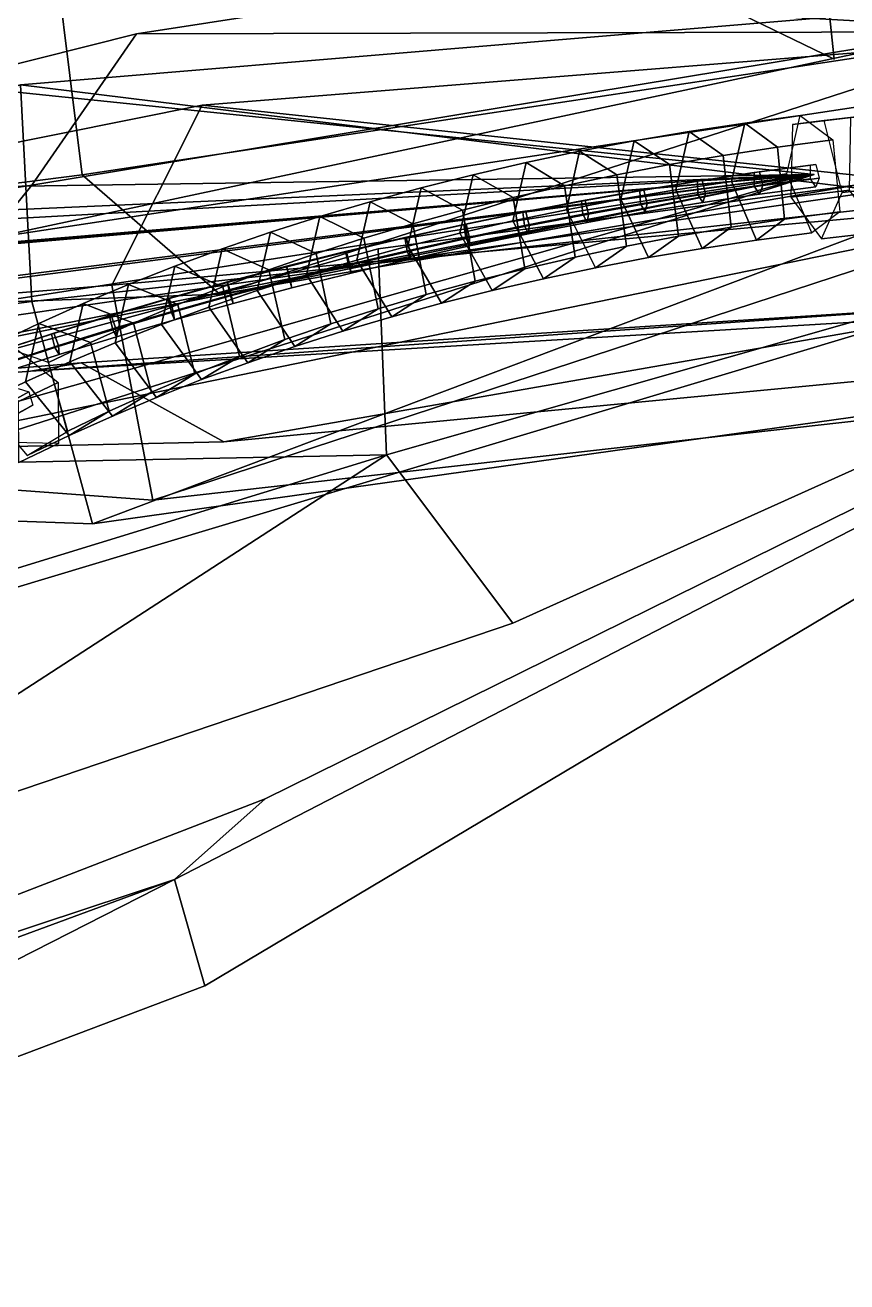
# Model space of a CAD drawing. Header units: metres. Extents: x -366 to 149, y -229 to 234.
# Drawn here: x -200.66 to -182.72, y -27.98 to -0.53 of the extents above; entities that cross this region are included whole.
import ezdxf

# ---------------------------------------------------------------- set-up
doc = ezdxf.new("R2010")
doc.units = ezdxf.units.M

msp = doc.modelspace()

# ---------------------------------------------------------------- linework, layer by layer
at = {"layer": 'coral-li_Intrnd', "color": 3}
for points in [[(-181.9373, -2.4662, 308.0556), (-183.2161, -2.6151, 308.6512), (-183.9069, -2.6956, 307.1481), (-182.6281, -2.5468, 306.5525)], [(-181.5395, -4.03634, 308.5173), (-182.8183, -4.1851, 309.113), (-183.2161, -2.6151, 308.6512), (-181.9373, -2.4662, 308.0556)], [(-184.9444, -2.6676, 308.2202), (-186.163, -2.8532, 308.847), (-186.4529, -4.1275, 307.9062), (-185.2343, -3.9419, 307.2793)], [(-184.2309, -3.1942, 309.532), (-185.4167, -3.3751, 310.1425), (-186.163, -2.8532, 308.847), (-184.9444, -2.6676, 308.2202)], [(-183.7352, -2.5053, 307.6277), (-184.9444, -2.6676, 308.2202), (-185.2343, -3.9419, 307.2793), (-184.0251, -3.7796, 306.6869)], [(-183.0217, -3.03198, 308.9396), (-184.2309, -3.1942, 309.532), (-184.9444, -2.6676, 308.2202), (-183.7352, -2.5053, 307.6277)], [(-182.6281, -2.5468, 306.5525), (-183.9069, -2.6956, 307.1481), (-183.9417, -4.2829, 306.6768), (-182.6629, -4.1341, 306.0811)], [(-186.163, -2.8532, 308.847), (-187.3664, -3.05901, 309.4966), (-187.6564, -4.3332, 308.5558), (-186.4529, -4.1275, 307.9062)], [(-185.4167, -3.3751, 310.1425), (-186.5877, -3.5756, 310.7749), (-187.3664, -3.05901, 309.4966), (-186.163, -2.8532, 308.847)], [(-188.5539, -3.2848, 310.1685), (-189.7248, -3.5306, 310.8621), (-190.0147, -4.8048, 309.9213), (-188.8438, -4.5591, 309.2276)], [(-187.7431, -3.7957, 311.429), (-188.8824, -4.03518, 312.1044), (-189.7248, -3.5306, 310.8621), (-188.5539, -3.2848, 310.1685)], [(-187.3664, -3.05901, 309.4966), (-188.5539, -3.2848, 310.1685), (-188.8438, -4.5591, 309.2276), (-187.6564, -4.3332, 308.5558)], [(-186.5877, -3.5756, 310.7749), (-187.7431, -3.7957, 311.429), (-188.5539, -3.2848, 310.1685), (-187.3664, -3.05901, 309.4966)], [(-184.0765, -4.766, 309.4167), (-185.2421, -4.944, 310.017), (-185.4167, -3.3751, 310.1425), (-184.2309, -3.1942, 309.532)], [(-182.8673, -4.6037, 308.8242), (-184.0765, -4.766, 309.4167), (-184.2309, -3.1942, 309.532), (-183.0217, -3.03198, 308.9396)], [(-189.7248, -3.5306, 310.8621), (-190.8783, -3.7961, 311.5772), (-191.1682, -5.07043, 310.6364), (-190.0147, -4.8048, 309.9213)], [(-188.8824, -4.03518, 312.1044), (-190.0048, -4.2938, 312.8007), (-190.8783, -3.7961, 311.5772), (-189.7248, -3.5306, 310.8621)], [(-185.2421, -4.944, 310.017), (-186.3931, -5.1413, 310.6389), (-186.5877, -3.5756, 310.7749), (-185.4167, -3.3751, 310.1425)], [(-190.8783, -3.7961, 311.5772), (-192.0137, -4.08133, 312.3134), (-192.3036, -5.3555, 311.3726), (-191.1682, -5.07043, 310.6364)], [(-190.0048, -4.2938, 312.8007), (-191.1095, -4.5716, 313.5174), (-192.0137, -4.08133, 312.3134), (-190.8783, -3.7961, 311.5772)], [(-187.5289, -5.3578, 311.2822), (-188.6488, -5.5933, 311.9463), (-188.8824, -4.03518, 312.1044), (-187.7431, -3.7957, 311.429)], [(-186.3931, -5.1413, 310.6389), (-187.5289, -5.3578, 311.2822), (-187.7431, -3.7957, 311.429), (-186.5877, -3.5756, 310.7749)], [(-184.0251, -3.7796, 306.6869), (-185.2343, -3.9419, 307.2793), (-184.6931, -5.2254, 308.0324), (-183.4839, -5.06313, 307.4399)], [(-192.0137, -4.08133, 312.3134), (-193.1304, -4.3859, 313.0701), (-193.4204, -5.6602, 312.1293), (-192.3036, -5.3555, 311.3726)], [(-191.1095, -4.5716, 313.5174), (-192.1961, -4.8683, 314.2541), (-193.1304, -4.3859, 313.0701), (-192.0137, -4.08133, 312.3134)], [(-188.6488, -5.5933, 311.9463), (-189.752, -5.8478, 312.6309), (-190.0048, -4.2938, 312.8007), (-188.8824, -4.03518, 312.1044)], [(-185.2343, -3.9419, 307.2793), (-186.4529, -4.1275, 307.9062), (-185.8788, -5.4063, 308.6428), (-184.6931, -5.2254, 308.0324)], [(-181.994, -5.04942, 307.2885), (-183.2728, -5.1982, 307.8841), (-182.8183, -4.1851, 309.113), (-181.5395, -4.03634, 308.5173)], [(-193.1304, -4.3859, 313.0701), (-194.2278, -4.7098, 313.847), (-194.5177, -5.984, 312.9061), (-193.4204, -5.6602, 312.1293)], [(-192.1961, -4.8683, 314.2541), (-193.2638, -5.1838, 315.0104), (-194.2278, -4.7098, 313.847), (-193.1304, -4.3859, 313.0701)], [(-189.752, -5.8478, 312.6309), (-190.8379, -6.121, 313.3357), (-191.1095, -4.5716, 313.5174), (-190.0048, -4.2938, 312.8007)], [(-187.6564, -4.3332, 308.5558), (-188.8438, -4.5591, 309.2276), (-188.2053, -5.8268, 309.9294), (-187.0498, -5.6068, 309.2753)], [(-186.4529, -4.1275, 307.9062), (-187.6564, -4.3332, 308.5558), (-187.0498, -5.6068, 309.2753), (-185.8788, -5.4063, 308.6428)], [(-182.6629, -4.1341, 306.0811), (-183.9417, -4.2829, 306.6768), (-183.2728, -5.1982, 307.8841), (-181.994, -5.04942, 307.2885)], [(-190.8379, -6.121, 313.3357), (-191.906, -6.4129, 314.0601), (-192.1961, -4.8683, 314.2541), (-191.1095, -4.5716, 313.5174)], [(-188.8438, -4.5591, 309.2276), (-190.0147, -4.8048, 309.9213), (-189.3445, -6.06633, 310.6048), (-188.2053, -5.8268, 309.9294)], [(-183.4839, -5.06313, 307.4399), (-184.6931, -5.2254, 308.0324), (-184.0765, -4.766, 309.4167), (-182.8673, -4.6037, 308.8242)], [(-194.2278, -4.7098, 313.847), (-195.305, -5.05276, 314.6434), (-195.595, -6.327, 313.7026), (-194.5177, -5.984, 312.9061)], [(-193.2638, -5.1838, 315.0104), (-194.3119, -5.5178, 315.7858), (-195.305, -5.05276, 314.6434), (-194.2278, -4.7098, 313.847)], [(-191.906, -6.4129, 314.0601), (-192.9554, -6.7232, 314.8038), (-193.2638, -5.1838, 315.0104), (-192.1961, -4.8683, 314.2541)], [(-190.0147, -4.8048, 309.9213), (-191.1682, -5.07043, 310.6364), (-190.4669, -6.325, 311.301), (-189.3445, -6.06633, 310.6048)], [(-184.6931, -5.2254, 308.0324), (-185.8788, -5.4063, 308.6428), (-185.2421, -4.944, 310.017), (-184.0765, -4.766, 309.4167)], [(-195.305, -5.05276, 314.6434), (-196.3616, -5.4145, 315.4591), (-196.6515, -6.6888, 314.5182), (-195.595, -6.327, 313.7026)], [(-194.3119, -5.5178, 315.7858), (-195.3399, -5.8701, 316.5798), (-196.3616, -5.4145, 315.4591), (-195.305, -5.05276, 314.6434)], [(-192.9554, -6.7232, 314.8038), (-193.9857, -7.05172, 315.5662), (-194.3119, -5.5178, 315.7858), (-193.2638, -5.1838, 315.0104)], [(-191.1682, -5.07043, 310.6364), (-192.3036, -5.3555, 311.3726), (-191.5717, -6.6028, 312.0177), (-190.4669, -6.325, 311.301)], [(-187.0498, -5.6068, 309.2753), (-188.2053, -5.8268, 309.9294), (-187.5289, -5.3578, 311.2822), (-186.3931, -5.1413, 310.6389)], [(-185.8788, -5.4063, 308.6428), (-187.0498, -5.6068, 309.2753), (-186.3931, -5.1413, 310.6389), (-185.2421, -4.944, 310.017)], [(-196.3616, -5.4145, 315.4591), (-197.3968, -5.795, 316.2934), (-197.6867, -7.06929, 315.3525), (-196.6515, -6.6888, 314.5182)], [(-195.3399, -5.8701, 316.5798), (-196.3471, -6.2407, 317.392), (-197.3968, -5.795, 316.2934), (-196.3616, -5.4145, 315.4591)], [(-192.3036, -5.3555, 311.3726), (-193.4204, -5.6602, 312.1293), (-192.6583, -6.8995, 312.7544), (-191.5717, -6.6028, 312.0177)], [(-188.2053, -5.8268, 309.9294), (-189.3445, -6.06633, 310.6048), (-188.6488, -5.5933, 311.9463), (-187.5289, -5.3578, 311.2822)], [(-193.9857, -7.05172, 315.5662), (-194.9961, -7.3982, 316.347), (-195.3399, -5.8701, 316.5798), (-194.3119, -5.5178, 315.7858)], [(-193.4204, -5.6602, 312.1293), (-194.5177, -5.984, 312.9061), (-193.7259, -7.2149, 313.5107), (-192.6583, -6.8995, 312.7544)], [(-189.3445, -6.06633, 310.6048), (-190.4669, -6.325, 311.301), (-189.752, -5.8478, 312.6309), (-188.6488, -5.5933, 311.9463)], [(-197.3968, -5.795, 316.2934), (-198.41, -6.1939, 317.1458), (-198.7, -7.4681, 316.205), (-197.6867, -7.06929, 315.3525)], [(-196.3471, -6.2407, 317.392), (-197.3329, -6.6291, 318.2219), (-198.41, -6.1939, 317.1458), (-197.3968, -5.795, 316.2934)], [(-194.9961, -7.3982, 316.347), (-195.986, -7.7626, 317.1456), (-196.3471, -6.2407, 317.392), (-195.3399, -5.8701, 316.5798)], [(-194.5177, -5.984, 312.9061), (-195.595, -6.327, 313.7026), (-194.7741, -7.5489, 314.2861), (-193.7259, -7.2149, 313.5107)], [(-190.4669, -6.325, 311.301), (-191.5717, -6.6028, 312.0177), (-190.8379, -6.121, 313.3357), (-189.752, -5.8478, 312.6309)], [(-198.41, -6.1939, 317.1458), (-199.4007, -6.6109, 318.016), (-199.6906, -7.8852, 317.0752), (-198.7, -7.4681, 316.205)], [(-197.3329, -6.6291, 318.2219), (-198.2967, -7.03523, 319.0689), (-199.4007, -6.6109, 318.016), (-198.41, -6.1939, 317.1458)], [(-195.986, -7.7626, 317.1456), (-196.955, -8.1446, 317.9616), (-197.3329, -6.6291, 318.2219), (-196.3471, -6.2407, 317.392)], [(-191.5717, -6.6028, 312.0177), (-192.6583, -6.8995, 312.7544), (-191.906, -6.4129, 314.0601), (-190.8379, -6.121, 313.3357)], [(-195.595, -6.327, 313.7026), (-196.6515, -6.6888, 314.5182), (-195.802, -7.9013, 315.0801), (-194.7741, -7.5489, 314.2861)], [(-192.6583, -6.8995, 312.7544), (-193.7259, -7.2149, 313.5107), (-192.9554, -6.7232, 314.8038), (-191.906, -6.4129, 314.0601)], [(-199.4007, -6.6109, 318.016), (-200.3682, -7.04591, 318.9033), (-200.6581, -8.3201, 317.9624), (-199.6906, -7.8852, 317.0752)], [(-198.2967, -7.03523, 319.0689), (-199.238, -7.4587, 319.9327), (-200.3682, -7.04591, 318.9033), (-199.4007, -6.6109, 318.016)], [(-196.955, -8.1446, 317.9616), (-197.9023, -8.544, 318.7945), (-198.2967, -7.03523, 319.0689), (-197.3329, -6.6291, 318.2219)], [(-196.6515, -6.6888, 314.5182), (-197.6867, -7.06929, 315.3525), (-196.8092, -8.2718, 315.8924), (-195.802, -7.9013, 315.0801)], [(-193.7259, -7.2149, 313.5107), (-194.7741, -7.5489, 314.2861), (-193.9857, -7.05172, 315.5662), (-192.9554, -6.7232, 314.8038)], [(-200.3682, -7.04591, 318.9033), (-201.3119, -7.4985, 319.8071), (-201.6018, -8.7728, 318.8663), (-200.6581, -8.3201, 317.9624)], [(-199.238, -7.4587, 319.9327), (-200.1561, -7.8995, 320.8126), (-201.3119, -7.4985, 319.8071), (-200.3682, -7.04591, 318.9033)], [(-197.9023, -8.544, 318.7945), (-198.8275, -8.9606, 319.6437), (-199.238, -7.4587, 319.9327), (-198.2967, -7.03523, 319.0689)], [(-197.6867, -7.06929, 315.3525), (-198.7, -7.4681, 316.205), (-197.795, -8.6602, 316.7222), (-196.8092, -8.2718, 315.8924)], [(-194.7741, -7.5489, 314.2861), (-195.802, -7.9013, 315.0801), (-194.9961, -7.3982, 316.347), (-193.9857, -7.05172, 315.5662)], [(-195.802, -7.9013, 315.0801), (-196.8092, -8.2718, 315.8924), (-195.986, -7.7626, 317.1456), (-194.9961, -7.3982, 316.347)], [(-199.9437, -8.3371, 320.8151), (-200.8088, -8.7522, 321.644), (-201.8395, -7.9175, 320.9864), (-200.9744, -7.5023, 320.1574)], [(-198.8275, -8.9606, 319.6437), (-199.7299, -9.394, 320.5089), (-200.1561, -7.8995, 320.8126), (-199.238, -7.4587, 319.9327)], [(-198.7, -7.4681, 316.205), (-199.6906, -7.8852, 317.0752), (-198.7589, -9.06637, 317.5693), (-197.795, -8.6602, 316.7222)], [(-199.6906, -7.8852, 317.0752), (-200.6581, -8.3201, 317.9624), (-199.7001, -9.4899, 318.433), (-198.7589, -9.06637, 317.5693)], [(-196.8092, -8.2718, 315.8924), (-197.795, -8.6602, 316.7222), (-196.955, -8.1446, 317.9616), (-195.986, -7.7626, 317.1456)], [(-197.795, -8.6602, 316.7222), (-198.7589, -9.06637, 317.5693), (-197.9023, -8.544, 318.7945), (-196.955, -8.1446, 317.9616)], [(-200.6581, -8.3201, 317.9624), (-201.6018, -8.7728, 318.8663), (-200.6182, -9.9306, 319.3129), (-199.7001, -9.4899, 318.433)], [(-199.9341, -9.6647, 320.1601), (-200.7991, -10.07997, 320.989), (-200.8088, -8.7522, 321.644), (-199.9437, -8.3371, 320.8151)], [(-198.7589, -9.06637, 317.5693), (-199.7001, -9.4899, 318.433), (-198.8275, -8.9606, 319.6437), (-197.9023, -8.544, 318.7945)], [(-199.7001, -9.4899, 318.433), (-200.6182, -9.9306, 319.3129), (-199.7299, -9.394, 320.5089), (-198.8275, -8.9606, 319.6437)], [(-200.9804, -9.6454, 319.0778), (-201.8455, -10.06062, 319.9067), (-200.7991, -10.07997, 320.989), (-199.9341, -9.6647, 320.1601)]]:
    msp.add_3dface(points, dxfattribs=at)
at = {"layer": 'coral-li_Leaf', "color": 3}
for points in [[(-185.8855, 0.1342, 566.9969), (-182.9964, -1.2685, 568.7377), (-183.3992, 2.6249, 568.0491)], [(-185.8855, 0.1342, 566.9969), (-183.3992, 2.6249, 568.0491), (-182.9964, -1.2685, 568.7377)]]:
    msp.add_3dface(points, dxfattribs=at)
at = {"layer": 'coral-li_Mrstm', "color": 3}
for points in [[(-162.9683, -1.4122, 298.3695), (-201.1066, 9.7656, 308.8384), (-203.0449, 5.6124, 308.4047)], [(-162.9683, -1.4122, 298.3695), (-203.0449, 5.6124, 308.4047), (-201.1066, 9.7656, 308.8384)], [(-196.2431, 5.3286, 322.9365), (-197.7912, 6.4486, 318.8548), (-162.9683, -1.4122, 298.3695)], [(-196.2431, 5.3286, 322.9365), (-162.9683, -1.4122, 298.3695), (-197.7912, 6.4486, 318.8548)], [(-203.0449, 5.6124, 308.4047), (-203.3009, 1.884, 305.8858), (-162.9683, -1.4122, 298.3695)], [(-203.0449, 5.6124, 308.4047), (-162.9683, -1.4122, 298.3695), (-203.3009, 1.884, 305.8858)], [(-162.9683, -1.4122, 298.3695), (-192.698, 5.6314, 325.8578), (-196.2431, 5.3286, 322.9365)], [(-162.9683, -1.4122, 298.3695), (-196.2431, 5.3286, 322.9365), (-192.698, 5.6314, 325.8578)], [(-178.6232, -0.6537, 307.8143), (-199.9594, 0.5456, 313.9913), (-179.0921, 2.9267, 305.1179)], [(-178.6232, -0.6537, 307.8143), (-179.0921, 2.9267, 305.1179), (-199.9594, 0.5456, 313.9913)], [(-178.1687, 2.3839, 306.9647), (-198.229, -0.7162, 317.3911), (-180.2813, -0.675, 304.2492)], [(-178.1687, 2.3839, 306.9647), (-180.2813, -0.675, 304.2492), (-198.229, -0.7162, 317.3911)], [(-199.4215, -3.7979, 316.6451), (-229.2206, -7.5804, 329.2505), (-199.9594, 0.5456, 313.9913)], [(-199.4215, -3.7979, 316.6451), (-199.9594, 0.5456, 313.9913), (-229.2206, -7.5804, 329.2505)], [(-178.6232, -0.6537, 307.8143), (-199.4215, -3.7979, 316.6451), (-199.9594, 0.5456, 313.9913)], [(-178.6232, -0.6537, 307.8143), (-199.9594, 0.5456, 313.9913), (-199.4215, -3.7979, 316.6451)], [(-221.5102, -4.3543, 325.3838), (-220.5995, 0.05335, 325.1517), (-183.429, -3.7933, 307.8998)], [(-221.5102, -4.3543, 325.3838), (-183.429, -3.7933, 307.8998), (-220.5995, 0.05335, 325.1517)], [(-180.5709, -0.1425, 301.1764), (-200.7646, -1.8292, 311.6693), (-180.4147, -4.3469, 303.0453)], [(-180.5709, -0.1425, 301.1764), (-180.4147, -4.3469, 303.0453), (-200.7646, -1.8292, 311.6693)], [(-198.229, -0.7162, 317.3911), (-229.7445, -8.6452, 327.8597), (-200.5211, -4.02367, 314.2279)], [(-198.229, -0.7162, 317.3911), (-200.5211, -4.02367, 314.2279), (-229.7445, -8.6452, 327.8597)], [(-180.2813, -0.675, 304.2492), (-200.5211, -4.02367, 314.2279), (-201.462, -5.1874, 309.3331)], [(-180.2813, -0.675, 304.2492), (-201.462, -5.1874, 309.3331), (-200.5211, -4.02367, 314.2279)], [(-180.2813, -0.675, 304.2492), (-201.462, -5.1874, 309.3331), (-180.8912, -2.06942, 300.0072)], [(-180.2813, -0.675, 304.2492), (-180.8912, -2.06942, 300.0072), (-201.462, -5.1874, 309.3331)], [(-198.229, -0.7162, 317.3911), (-200.5211, -4.02367, 314.2279), (-180.2813, -0.675, 304.2492)], [(-198.229, -0.7162, 317.3911), (-180.2813, -0.675, 304.2492), (-200.5211, -4.02367, 314.2279)], [(-196.4153, -6.4068, 319.863), (-199.4215, -3.7979, 316.6451), (-178.6232, -0.6537, 307.8143)], [(-196.4153, -6.4068, 319.863), (-178.6232, -0.6537, 307.8143), (-199.4215, -3.7979, 316.6451)], [(-177.7717, -4.313, 308.728), (-196.7982, -2.2799, 320.0721), (-176.0885, -0.6166, 310.6811)], [(-177.7717, -4.313, 308.728), (-176.0885, -0.6166, 310.6811), (-196.7982, -2.2799, 320.0721)], [(-175.8139, -2.8764, 310.706), (-196.4153, -6.4068, 319.863), (-178.6232, -0.6537, 307.8143)], [(-175.8139, -2.8764, 310.706), (-178.6232, -0.6537, 307.8143), (-196.4153, -6.4068, 319.863)], [(-162.9683, -1.4122, 298.3695), (-203.6409, -7.2611, 299.1434), (-203.7714, -9.7687, 303.002)], [(-162.9683, -1.4122, 298.3695), (-203.7714, -9.7687, 303.002), (-203.6409, -7.2611, 299.1434)], [(-203.7714, -9.7687, 303.002), (-201.8158, -13.09441, 305.3316), (-162.9683, -1.4122, 298.3695)], [(-203.7714, -9.7687, 303.002), (-162.9683, -1.4122, 298.3695), (-201.8158, -13.09441, 305.3316)], [(-162.9683, -1.4122, 298.3695), (-196.7376, -21.5087, 310.4043), (-197.4011, -19.1885, 314.3248)], [(-162.9683, -1.4122, 298.3695), (-197.4011, -19.1885, 314.3248), (-196.7376, -21.5087, 310.4043)], [(-197.4011, -19.1885, 314.3248), (-195.4241, -17.4265, 317.9715), (-162.9683, -1.4122, 298.3695)], [(-197.4011, -19.1885, 314.3248), (-162.9683, -1.4122, 298.3695), (-195.4241, -17.4265, 317.9715)], [(-192.775, -9.9113, 326.5743), (-192.951, -5.4174, 326.2813), (-162.9683, -1.4122, 298.3695)], [(-192.775, -9.9113, 326.5743), (-162.9683, -1.4122, 298.3695), (-192.951, -5.4174, 326.2813)], [(-162.9683, -1.4122, 298.3695), (-190.0132, -13.5864, 326.82), (-192.775, -9.9113, 326.5743)], [(-162.9683, -1.4122, 298.3695), (-192.775, -9.9113, 326.5743), (-190.0132, -13.5864, 326.82)], [(-200.7646, -1.8292, 311.6693), (-229.3441, -10.3431, 328.295), (-200.5211, -6.5663, 313.5926)], [(-200.7646, -1.8292, 311.6693), (-200.5211, -6.5663, 313.5926), (-229.3441, -10.3431, 328.295)], [(-200.7646, -1.8292, 311.6693), (-200.5211, -6.5663, 313.5926), (-180.4147, -4.3469, 303.0453)], [(-200.7646, -1.8292, 311.6693), (-180.4147, -4.3469, 303.0453), (-200.5211, -6.5663, 313.5926)], [(-198.7683, -6.2066, 317.4456), (-228.509, -8.6458, 330.5119), (-196.7982, -2.2799, 320.0721)], [(-198.7683, -6.2066, 317.4456), (-196.7982, -2.2799, 320.0721), (-228.509, -8.6458, 330.5119)], [(-177.7717, -4.313, 308.728), (-198.7683, -6.2066, 317.4456), (-196.7982, -2.2799, 320.0721)], [(-177.7717, -4.313, 308.728), (-196.7982, -2.2799, 320.0721), (-198.7683, -6.2066, 317.4456)], [(-196.4153, -6.4068, 319.863), (-229.2206, -7.5804, 329.2505), (-199.4215, -3.7979, 316.6451)], [(-196.4153, -6.4068, 319.863), (-199.4215, -3.7979, 316.6451), (-229.2206, -7.5804, 329.2505)], [(-222.711, -7.1914, 322.097), (-223.3053, -5.5449, 317.944), (-183.429, -3.7933, 307.8998)], [(-222.711, -7.1914, 322.097), (-183.429, -3.7933, 307.8998), (-223.3053, -5.5449, 317.944)], [(-183.429, -3.7933, 307.8998), (-220.2152, -6.9256, 325.9563), (-222.711, -7.1914, 322.097)], [(-183.429, -3.7933, 307.8998), (-222.711, -7.1914, 322.097), (-220.2152, -6.9256, 325.9563)], [(-183.429, -3.7933, 307.8998), (-220.9299, -6.9442, 324.4171), (-221.6291, -11.3736, 323.3748)], [(-183.429, -3.7933, 307.8998), (-221.6291, -11.3736, 323.3748), (-220.9299, -6.9442, 324.4171)], [(-221.6291, -11.3736, 323.3748), (-221.2039, -14.5495, 320.2056), (-183.429, -3.7933, 307.8998)], [(-221.6291, -11.3736, 323.3748), (-183.429, -3.7933, 307.8998), (-221.2039, -14.5495, 320.2056)], [(-183.429, -3.7933, 307.8998), (-219.8302, -8.5223, 326.3839), (-221.5102, -4.3543, 325.3838)], [(-183.429, -3.7933, 307.8998), (-221.5102, -4.3543, 325.3838), (-219.8302, -8.5223, 326.3839)], [(-183.429, -3.7933, 307.8998), (-220.9934, -8.5526, 323.879), (-219.7496, -11.1603, 327.4633)], [(-183.429, -3.7933, 307.8998), (-219.7496, -11.1603, 327.4633), (-220.9934, -8.5526, 323.879)], [(-183.429, -3.7933, 307.8998), (-220.3184, -9.543, 325.0807), (-219.6523, -6.8442, 328.7505)], [(-183.429, -3.7933, 307.8998), (-219.6523, -6.8442, 328.7505), (-220.3184, -9.543, 325.0807)], [(-219.7496, -11.1603, 327.4633), (-217.1798, -14.6003, 328.8322), (-183.429, -3.7933, 307.8998)], [(-219.7496, -11.1603, 327.4633), (-183.429, -3.7933, 307.8998), (-217.1798, -14.6003, 328.8322)], [(-219.6523, -6.8442, 328.7505), (-216.7567, -5.6276, 331.9825), (-183.429, -3.7933, 307.8998)], [(-219.6523, -6.8442, 328.7505), (-183.429, -3.7933, 307.8998), (-216.7567, -5.6276, 331.9825)], [(-200.5211, -4.02367, 314.2279), (-229.7445, -8.6452, 327.8597), (-201.462, -5.1874, 309.3331)], [(-200.5211, -4.02367, 314.2279), (-201.462, -5.1874, 309.3331), (-229.7445, -8.6452, 327.8597)], [(-180.4147, -4.3469, 303.0453), (-200.5211, -6.5663, 313.5926), (-199.1933, -11.4183, 312.6469)], [(-180.4147, -4.3469, 303.0453), (-199.1933, -11.4183, 312.6469), (-200.5211, -6.5663, 313.5926)], [(-180.4147, -4.3469, 303.0453), (-199.1933, -11.4183, 312.6469), (-178.9562, -8.5805, 302.5347)], [(-180.4147, -4.3469, 303.0453), (-178.9562, -8.5805, 302.5347), (-199.1933, -11.4183, 312.6469)], [(-197.8736, -10.8999, 315.6096), (-198.7683, -6.2066, 317.4456), (-177.7717, -4.313, 308.728)], [(-197.8736, -10.8999, 315.6096), (-177.7717, -4.313, 308.728), (-198.7683, -6.2066, 317.4456)], [(-176.8173, -8.5275, 307.1399), (-197.8736, -10.8999, 315.6096), (-177.7717, -4.313, 308.728)], [(-176.8173, -8.5275, 307.1399), (-177.7717, -4.313, 308.728), (-197.8736, -10.8999, 315.6096)], [(-192.775, -9.9113, 326.5743), (-210.6332, -10.2703, 339.8327), (-192.951, -5.4174, 326.2813)], [(-192.775, -9.9113, 326.5743), (-192.951, -5.4174, 326.2813), (-210.6332, -10.2703, 339.8327)], [(-197.8736, -10.8999, 315.6096), (-228.509, -8.6458, 330.5119), (-198.7683, -6.2066, 317.4456)], [(-197.8736, -10.8999, 315.6096), (-198.7683, -6.2066, 317.4456), (-228.509, -8.6458, 330.5119)], [(-200.5211, -6.5663, 313.5926), (-229.3441, -10.3431, 328.295), (-199.1933, -11.4183, 312.6469)], [(-200.5211, -6.5663, 313.5926), (-199.1933, -11.4183, 312.6469), (-229.3441, -10.3431, 328.295)], [(-179.7404, -6.8475, 301.284), (-200.5462, -8.08703, 310.5747), (-178.8726, -6.5824, 305.7975)], [(-179.7404, -6.8475, 301.284), (-178.8726, -6.5824, 305.7975), (-200.5462, -8.08703, 310.5747)], [(-200.5462, -8.08703, 310.5747), (-199.444, -7.9077, 315.5699), (-178.8726, -6.5824, 305.7975)], [(-200.5462, -8.08703, 310.5747), (-178.8726, -6.5824, 305.7975), (-199.444, -7.9077, 315.5699)], [(-178.8726, -6.5824, 305.7975), (-199.444, -7.9077, 315.5699), (-196.3274, -9.6316, 319.2459)], [(-178.8726, -6.5824, 305.7975), (-196.3274, -9.6316, 319.2459), (-199.444, -7.9077, 315.5699)], [(-178.8726, -6.5824, 305.7975), (-196.3274, -9.6316, 319.2459), (-176.0049, -7.6878, 309.0938)], [(-178.8726, -6.5824, 305.7975), (-176.0049, -7.6878, 309.0938), (-196.3274, -9.6316, 319.2459)], [(-200.5462, -8.08703, 310.5747), (-228.5849, -10.3434, 329.9248), (-199.444, -7.9077, 315.5699)], [(-200.5462, -8.08703, 310.5747), (-199.444, -7.9077, 315.5699), (-228.5849, -10.3434, 329.9248)], [(-199.444, -7.9077, 315.5699), (-228.5849, -10.3434, 329.9248), (-196.3274, -9.6316, 319.2459)], [(-199.444, -7.9077, 315.5699), (-196.3274, -9.6316, 319.2459), (-228.5849, -10.3434, 329.9248)], [(-192.775, -9.9113, 326.5743), (-210.6092, -15.3871, 339.7043), (-210.6332, -10.2703, 339.8327)], [(-192.775, -9.9113, 326.5743), (-210.6332, -10.2703, 339.8327), (-210.6092, -15.3871, 339.7043)], [(-207.6835, -19.5793, 339.957), (-210.6092, -15.3871, 339.7043), (-192.775, -9.9113, 326.5743)], [(-207.6835, -19.5793, 339.957), (-192.775, -9.9113, 326.5743), (-210.6092, -15.3871, 339.7043)], [(-190.0132, -13.5864, 326.82), (-207.6835, -19.5793, 339.957), (-192.775, -9.9113, 326.5743)], [(-190.0132, -13.5864, 326.82), (-192.775, -9.9113, 326.5743), (-207.6835, -19.5793, 339.957)], [(-197.4011, -19.1885, 314.3248), (-215.2535, -25.0926, 326.2102), (-195.4241, -17.4265, 317.9715)], [(-197.4011, -19.1885, 314.3248), (-195.4241, -17.4265, 317.9715), (-215.2535, -25.0926, 326.2102)], [(-217.0188, -29.1777, 317.5171), (-217.5843, -26.6305, 321.9206), (-197.4011, -19.1885, 314.3248)], [(-217.0188, -29.1777, 317.5171), (-197.4011, -19.1885, 314.3248), (-217.5843, -26.6305, 321.9206)], [(-197.4011, -19.1885, 314.3248), (-217.5843, -26.6305, 321.9206), (-215.2535, -25.0926, 326.2102)], [(-197.4011, -19.1885, 314.3248), (-215.2535, -25.0926, 326.2102), (-217.5843, -26.6305, 321.9206)], [(-196.7376, -21.5087, 310.4043), (-217.0188, -29.1777, 317.5171), (-197.4011, -19.1885, 314.3248)], [(-196.7376, -21.5087, 310.4043), (-197.4011, -19.1885, 314.3248), (-217.0188, -29.1777, 317.5171)]]:
    msp.add_3dface(points, dxfattribs=at)
at = {"layer": 'coral-li_Petiole', "color": 3}
for points in [[(-184.6244, -3.7356, 308.5485), (-185.8794, -3.9217, 308.9969), (-185.9825, -3.9333, 308.7034), (-184.741, -3.7491, 308.2601)], [(-184.741, -3.7491, 308.2601), (-185.9825, -3.9333, 308.7034), (-185.9726, -4.2295, 308.608), (-184.7394, -4.0465, 308.168)], [(-184.5497, -4.03079, 308.6353), (-185.8046, -4.2168, 309.0837), (-185.8794, -3.9217, 308.9969), (-184.6244, -3.7356, 308.5485)], [(-183.3985, -3.573, 308.0452), (-184.6244, -3.7356, 308.5485), (-184.741, -3.7491, 308.2601), (-183.5151, -3.5865, 307.7569)], [(-183.5151, -3.5865, 307.7569), (-184.741, -3.7491, 308.2601), (-184.7394, -4.0465, 308.168), (-183.5135, -3.8839, 307.6647)], [(-183.3237, -3.8682, 308.132), (-184.5497, -4.03079, 308.6353), (-184.6244, -3.7356, 308.5485), (-183.3985, -3.573, 308.0452)], [(-185.8794, -3.9217, 308.9969), (-187.1508, -4.1296, 309.3852), (-187.2402, -4.1391, 309.0872), (-185.9825, -3.9333, 308.7034)], [(-185.9825, -3.9333, 308.7034), (-187.2402, -4.1391, 309.0872), (-187.222, -4.434, 308.989), (-185.9726, -4.2295, 308.608)], [(-185.8046, -4.2168, 309.0837), (-187.076, -4.4248, 309.472), (-187.1508, -4.1296, 309.3852), (-185.8794, -3.9217, 308.9969)], [(-184.7394, -4.0465, 308.168), (-185.9726, -4.2295, 308.608), (-185.8633, -4.4037, 308.8417), (-184.6218, -4.2195, 308.3985)], [(-184.6218, -4.2195, 308.3985), (-185.8633, -4.4037, 308.8417), (-185.8046, -4.2168, 309.0837), (-184.5497, -4.03079, 308.6353)], [(-183.5135, -3.8839, 307.6647), (-184.7394, -4.0465, 308.168), (-184.6218, -4.2195, 308.3985), (-183.3959, -4.05698, 307.8952)], [(-183.3959, -4.05698, 307.8952), (-184.6218, -4.2195, 308.3985), (-184.5497, -4.03079, 308.6353), (-183.3237, -3.8682, 308.132)], [(-188.4357, -4.3589, 309.7125), (-189.7309, -4.609, 309.978), (-189.7926, -4.6135, 309.6729), (-188.5113, -4.366, 309.4106)], [(-188.5113, -4.366, 309.4106), (-189.7926, -4.6135, 309.6729), (-189.7572, -4.9053, 309.5703), (-188.4845, -4.6594, 309.3101)], [(-188.3609, -4.6541, 309.7993), (-189.6562, -4.9041, 310.0648), (-189.7309, -4.609, 309.978), (-188.4357, -4.3589, 309.7125)], [(-187.1508, -4.1296, 309.3852), (-188.4357, -4.3589, 309.7125), (-188.5113, -4.366, 309.4106), (-187.2402, -4.1391, 309.0872)], [(-187.2402, -4.1391, 309.0872), (-188.5113, -4.366, 309.4106), (-188.4845, -4.6594, 309.3101), (-187.222, -4.434, 308.989)], [(-187.076, -4.4248, 309.472), (-188.3609, -4.6541, 309.7993), (-188.4357, -4.3589, 309.7125), (-187.1508, -4.1296, 309.3852)], [(-185.9726, -4.2295, 308.608), (-187.222, -4.434, 308.989), (-187.1211, -4.6095, 309.2255), (-185.8633, -4.4037, 308.8417)], [(-185.8633, -4.4037, 308.8417), (-187.1211, -4.6095, 309.2255), (-187.076, -4.4248, 309.472), (-185.8046, -4.2168, 309.0837)], [(-189.7309, -4.609, 309.978), (-191.0334, -4.8793, 310.181), (-191.0809, -4.881, 309.8733), (-189.7926, -4.6135, 309.6729)], [(-189.7926, -4.6135, 309.6729), (-191.0809, -4.881, 309.8733), (-191.0369, -5.1711, 309.7693), (-189.7572, -4.9053, 309.5703)], [(-189.6562, -4.9041, 310.0648), (-190.9586, -5.1744, 310.2678), (-191.0334, -4.8793, 310.181), (-189.7309, -4.609, 309.978)], [(-188.4845, -4.6594, 309.3101), (-189.7572, -4.9053, 309.5703), (-189.6734, -5.08398, 309.8112), (-188.3921, -4.8364, 309.5489)], [(-188.3921, -4.8364, 309.5489), (-189.6734, -5.08398, 309.8112), (-189.6562, -4.9041, 310.0648), (-188.3609, -4.6541, 309.7993)], [(-187.222, -4.434, 308.989), (-188.4845, -4.6594, 309.3101), (-188.3921, -4.8364, 309.5489), (-187.1211, -4.6095, 309.2255)], [(-187.1211, -4.6095, 309.2255), (-188.3921, -4.8364, 309.5489), (-188.3609, -4.6541, 309.7993), (-187.076, -4.4248, 309.472)], [(-191.0334, -4.8793, 310.181), (-192.3399, -5.1692, 310.321), (-192.3733, -5.1678, 310.0115), (-191.0809, -4.881, 309.8733)], [(-191.0809, -4.881, 309.8733), (-192.3733, -5.1678, 310.0115), (-192.3206, -5.456, 309.9063), (-191.0369, -5.1711, 309.7693)], [(-190.9586, -5.1744, 310.2678), (-192.2651, -5.4643, 310.4078), (-192.3399, -5.1692, 310.321), (-191.0334, -4.8793, 310.181)], [(-189.7572, -4.9053, 309.5703), (-191.0369, -5.1711, 309.7693), (-190.9617, -5.3514, 310.0116), (-189.6734, -5.08398, 309.8112)], [(-189.6734, -5.08398, 309.8112), (-190.9617, -5.3514, 310.0116), (-190.9586, -5.1744, 310.2678), (-189.6562, -4.9041, 310.0648)], [(-192.3399, -5.1692, 310.321), (-193.6474, -5.4778, 310.3977), (-193.6666, -5.4732, 310.087), (-192.3733, -5.1678, 310.0115)], [(-192.3733, -5.1678, 310.0115), (-193.6666, -5.4732, 310.087), (-193.6053, -5.7595, 309.9811), (-192.3206, -5.456, 309.9063)], [(-192.2651, -5.4643, 310.4078), (-193.5726, -5.773, 310.4845), (-193.6474, -5.4778, 310.3977), (-192.3399, -5.1692, 310.321)], [(-191.0369, -5.1711, 309.7693), (-192.3206, -5.456, 309.9063), (-192.2542, -5.6382, 310.1498), (-190.9617, -5.3514, 310.0116)], [(-190.9617, -5.3514, 310.0116), (-192.2542, -5.6382, 310.1498), (-192.2651, -5.4643, 310.4078), (-190.9586, -5.1744, 310.2678)], [(-193.6474, -5.4778, 310.3977), (-194.9526, -5.8046, 310.411), (-194.9577, -5.7966, 310.0999), (-193.6666, -5.4732, 310.087)], [(-193.6666, -5.4732, 310.087), (-194.9577, -5.7966, 310.0999), (-194.8876, -6.08076, 309.9937), (-193.6053, -5.7595, 309.9811)], [(-193.5726, -5.773, 310.4845), (-194.8779, -6.09981, 310.4978), (-194.9526, -5.8046, 310.411), (-193.6474, -5.4778, 310.3977)], [(-192.3206, -5.456, 309.9063), (-193.6053, -5.7595, 309.9811), (-193.5475, -5.9437, 310.2254), (-192.2542, -5.6382, 310.1498)], [(-192.2542, -5.6382, 310.1498), (-193.5475, -5.9437, 310.2254), (-193.5726, -5.773, 310.4845), (-192.2651, -5.4643, 310.4078)], [(-193.6053, -5.7595, 309.9811), (-194.8876, -6.08076, 309.9937), (-194.8386, -6.267, 310.2382), (-193.5475, -5.9437, 310.2254)], [(-194.9526, -5.8046, 310.411), (-196.2525, -6.1488, 310.3608), (-196.2435, -6.1371, 310.0498), (-194.9577, -5.7966, 310.0999)], [(-194.8779, -6.09981, 310.4978), (-196.1777, -6.4439, 310.4476), (-196.2525, -6.1488, 310.3608), (-194.9526, -5.8046, 310.411)], [(-194.9577, -5.7966, 310.0999), (-196.2435, -6.1371, 310.0498), (-196.1648, -6.419, 309.9438), (-194.8876, -6.08076, 309.9937)], [(-193.5475, -5.9437, 310.2254), (-194.8386, -6.267, 310.2382), (-194.8779, -6.09981, 310.4978), (-193.5726, -5.773, 310.4845)], [(-196.2525, -6.1488, 310.3608), (-197.5439, -6.5094, 310.2472), (-197.5209, -6.4939, 309.9371), (-196.2435, -6.1371, 310.0498)], [(-196.1777, -6.4439, 310.4476), (-197.4691, -6.8045, 310.334), (-197.5439, -6.5094, 310.2472), (-196.2525, -6.1488, 310.3608)], [(-196.2435, -6.1371, 310.0498), (-197.5209, -6.4939, 309.9371), (-197.4335, -6.7734, 309.8316), (-196.1648, -6.419, 309.9438)], [(-194.8386, -6.267, 310.2382), (-196.1243, -6.6075, 310.1882), (-196.1777, -6.4439, 310.4476), (-194.8779, -6.09981, 310.4978)], [(-194.8876, -6.08076, 309.9937), (-196.1648, -6.419, 309.9438), (-196.1243, -6.6075, 310.1882), (-194.8386, -6.267, 310.2382)], [(-197.5439, -6.5094, 310.2472), (-198.8237, -6.8856, 310.0704), (-198.7867, -6.8661, 309.7619), (-197.5209, -6.4939, 309.9371)], [(-197.4691, -6.8045, 310.334), (-198.7489, -7.1807, 310.1572), (-198.8237, -6.8856, 310.0704), (-197.5439, -6.5094, 310.2472)], [(-197.5209, -6.4939, 309.9371), (-198.7867, -6.8661, 309.7619), (-198.6908, -7.1432, 309.6574), (-197.4335, -6.7734, 309.8316)], [(-196.1243, -6.6075, 310.1882), (-197.4017, -6.9643, 310.0754), (-197.4691, -6.8045, 310.334), (-196.1777, -6.4439, 310.4476)], [(-196.1648, -6.419, 309.9438), (-197.4335, -6.7734, 309.8316), (-197.4017, -6.9643, 310.0754), (-196.1243, -6.6075, 310.1882)], [(-197.4017, -6.9643, 310.0754), (-198.6676, -7.3365, 309.9003), (-198.7489, -7.1807, 310.1572), (-197.4691, -6.8045, 310.334)], [(-197.4335, -6.7734, 309.8316), (-198.6908, -7.1432, 309.6574), (-198.6676, -7.3365, 309.9003), (-197.4017, -6.9643, 310.0754)], [(-198.8237, -6.8856, 310.0704), (-200.0888, -7.2765, 309.831), (-200.0381, -7.2529, 309.5248), (-198.7867, -6.8661, 309.7619)], [(-198.7489, -7.1807, 310.1572), (-200.014, -7.5716, 309.9178), (-200.0888, -7.2765, 309.831), (-198.8237, -6.8856, 310.0704)], [(-198.7867, -6.8661, 309.7619), (-200.0381, -7.2529, 309.5248), (-199.9337, -7.5274, 309.4216), (-198.6908, -7.1432, 309.6574)], [(-200.0888, -7.2765, 309.831), (-201.3361, -7.6812, 309.5295), (-201.2718, -7.6533, 309.2262), (-200.0381, -7.2529, 309.5248)], [(-200.014, -7.5716, 309.9178), (-201.2614, -7.9764, 309.6163), (-201.3361, -7.6812, 309.5295), (-200.0888, -7.2765, 309.831)], [(-200.0381, -7.2529, 309.5248), (-201.2718, -7.6533, 309.2262), (-201.1591, -7.9252, 309.1248), (-199.9337, -7.5274, 309.4216)], [(-198.6676, -7.3365, 309.9003), (-199.9189, -7.7233, 309.6631), (-200.014, -7.5716, 309.9178), (-198.7489, -7.1807, 310.1572)], [(-198.6908, -7.1432, 309.6574), (-199.9337, -7.5274, 309.4216), (-199.9189, -7.7233, 309.6631), (-198.6676, -7.3365, 309.9003)], [(-199.9189, -7.7233, 309.6631), (-201.1526, -8.1237, 309.3645), (-201.2614, -7.9764, 309.6163), (-200.014, -7.5716, 309.9178)], [(-199.9337, -7.5274, 309.4216), (-201.1591, -7.9252, 309.1248), (-201.1526, -8.1237, 309.3645), (-199.9189, -7.7233, 309.6631)], [(-200.5821, -8.5407, 320.0406), (-201.4313, -9.00349, 320.929), (-201.6643, -8.9308, 320.7441), (-200.8152, -8.4681, 319.8557)], [(-200.4939, -8.8267, 319.976), (-201.343, -9.2894, 320.8644), (-201.4313, -9.00349, 320.929), (-200.5821, -8.5407, 320.0406)], [(-200.6715, -8.9335, 319.7506), (-201.5207, -9.3962, 320.639), (-201.343, -9.2894, 320.8644), (-200.4939, -8.8267, 319.976)]]:
    msp.add_3dface(points, dxfattribs=at)

doc.saveas('drawing.dxf')
